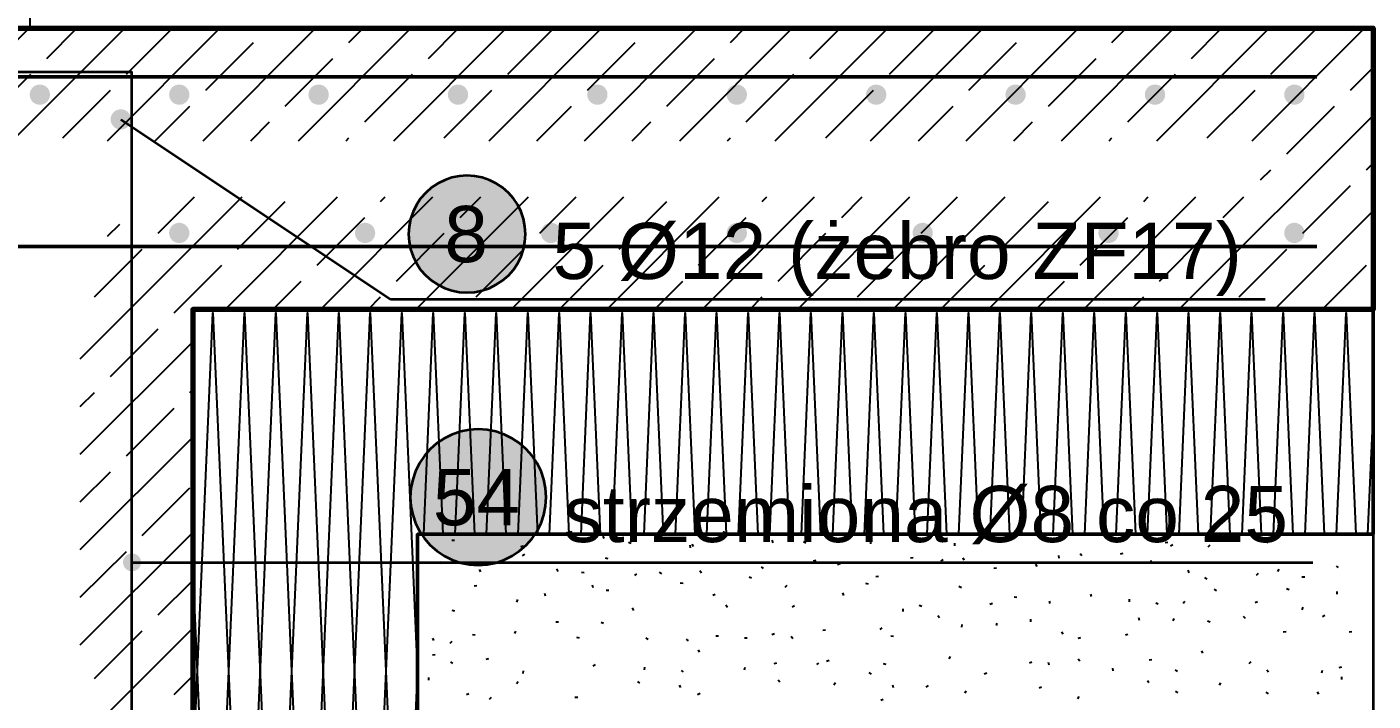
# Model space of a CAD drawing. Header units: metres. Extents: x -2.2 to 48.7, y -1.5 to 0.6.
# Drawn here: x 24.223 to 25.42, y -0.748 to -0.149 of the extents above; entities that cross this region are included whole.
import ezdxf

# ---------------------------------------------------------------- set-up
doc = ezdxf.new("R2010")
doc.units = ezdxf.units.M
for name, color, linetype, lineweight in [('A-FUNDAMENTY', 7, 'Continuous', 50), ('A-KRESKOWANIE', 8, 'Continuous', 18), ('A-SCIANY-IZOL', 4, 'Continuous', 35), ('A-SCIANY-WYK', 8, 'Continuous', 18), ('A-WARSTWY', 8, 'Continuous', 25), ('K-ZBROJENIE', 1, 'Continuous', 100), ('K-ZBROJENIE-OPIS', 2, 'Continuous', 25)]:
    doc.layers.add(name, color=color, linetype=linetype, lineweight=lineweight)
doc.styles.add('PL_ARIAL', font='arial.ttf')

msp = doc.modelspace()

# ---------------------------------------------------------------- hatches: boundary and pattern name
at = {"layer": 'K-ZBROJENIE', "true_color": 0x000000}
for points in [[(24.2433, -0.209), (24.2433, -0.2099), (24.2432, -0.2108), (24.243, -0.2116), (24.2427, -0.2124), (24.2423, -0.2132), (24.2418, -0.214), (24.2413, -0.2147), (24.2407, -0.2154), (24.2401, -0.216), (24.2393, -0.2165), (24.2386, -0.2169), (24.2378, -0.2173), (24.237, -0.2176), (24.2361, -0.2178), (24.2352, -0.218), (24.2343, -0.218), (24.2335, -0.218), (24.2326, -0.2178), (24.2317, -0.2176), (24.2309, -0.2173), (24.2301, -0.2169), (24.2293, -0.2165), (24.2286, -0.216), (24.228, -0.2154), (24.2274, -0.2147), (24.2269, -0.214), (24.2264, -0.2132), (24.226, -0.2124), (24.2257, -0.2116), (24.2255, -0.2108), (24.2254, -0.2099), (24.2253, -0.209), (24.2254, -0.2081), (24.2255, -0.2072), (24.2257, -0.2064), (24.226, -0.2056), (24.2264, -0.2048), (24.2269, -0.204), (24.2274, -0.2033), (24.228, -0.2026), (24.2286, -0.202), (24.2293, -0.2015), (24.2301, -0.2011), (24.2309, -0.2007), (24.2317, -0.2004), (24.2326, -0.2002), (24.2335, -0.2), (24.2343, -0.2), (24.2352, -0.2), (24.2361, -0.2002), (24.237, -0.2004), (24.2378, -0.2007), (24.2386, -0.2011), (24.2393, -0.2015), (24.2401, -0.202), (24.2407, -0.2026), (24.2413, -0.2033), (24.2418, -0.204), (24.2423, -0.2048), (24.2427, -0.2056), (24.243, -0.2064), (24.2432, -0.2072), (24.2433, -0.2081)], [(24.3673, -0.209), (24.3673, -0.2099), (24.3672, -0.2108), (24.367, -0.2116), (24.3667, -0.2124), (24.3663, -0.2132), (24.3658, -0.214), (24.3653, -0.2147), (24.3647, -0.2154), (24.3641, -0.216), (24.3633, -0.2165), (24.3626, -0.2169), (24.3618, -0.2173), (24.361, -0.2176), (24.3601, -0.2178), (24.3592, -0.218), (24.3583, -0.218), (24.3575, -0.218), (24.3566, -0.2178), (24.3557, -0.2176), (24.3549, -0.2173), (24.3541, -0.2169), (24.3533, -0.2165), (24.3526, -0.216), (24.352, -0.2154), (24.3514, -0.2147), (24.3509, -0.214), (24.3504, -0.2132), (24.35, -0.2124), (24.3497, -0.2116), (24.3495, -0.2108), (24.3494, -0.2099), (24.3493, -0.209), (24.3494, -0.2081), (24.3495, -0.2072), (24.3497, -0.2064), (24.35, -0.2056), (24.3504, -0.2048), (24.3509, -0.204), (24.3514, -0.2033), (24.352, -0.2026), (24.3526, -0.202), (24.3533, -0.2015), (24.3541, -0.2011), (24.3549, -0.2007), (24.3557, -0.2004), (24.3566, -0.2002), (24.3575, -0.2), (24.3583, -0.2), (24.3592, -0.2), (24.3601, -0.2002), (24.361, -0.2004), (24.3618, -0.2007), (24.3626, -0.2011), (24.3633, -0.2015), (24.3641, -0.202), (24.3647, -0.2026), (24.3653, -0.2033), (24.3658, -0.204), (24.3663, -0.2048), (24.3667, -0.2056), (24.367, -0.2064), (24.3672, -0.2072), (24.3673, -0.2081)], [(24.4913, -0.209), (24.4913, -0.2099), (24.4912, -0.2108), (24.491, -0.2116), (24.4907, -0.2124), (24.4903, -0.2132), (24.4898, -0.214), (24.4893, -0.2147), (24.4887, -0.2154), (24.4881, -0.216), (24.4873, -0.2165), (24.4866, -0.2169), (24.4858, -0.2173), (24.485, -0.2176), (24.4841, -0.2178), (24.4832, -0.218), (24.4823, -0.218), (24.4815, -0.218), (24.4806, -0.2178), (24.4797, -0.2176), (24.4789, -0.2173), (24.4781, -0.2169), (24.4773, -0.2165), (24.4766, -0.216), (24.476, -0.2154), (24.4754, -0.2147), (24.4749, -0.214), (24.4744, -0.2132), (24.474, -0.2124), (24.4737, -0.2116), (24.4735, -0.2108), (24.4734, -0.2099), (24.4733, -0.209), (24.4734, -0.2081), (24.4735, -0.2072), (24.4737, -0.2064), (24.474, -0.2056), (24.4744, -0.2048), (24.4749, -0.204), (24.4754, -0.2033), (24.476, -0.2026), (24.4766, -0.202), (24.4773, -0.2015), (24.4781, -0.2011), (24.4789, -0.2007), (24.4797, -0.2004), (24.4806, -0.2002), (24.4815, -0.2), (24.4823, -0.2), (24.4832, -0.2), (24.4841, -0.2002), (24.485, -0.2004), (24.4858, -0.2007), (24.4866, -0.2011), (24.4873, -0.2015), (24.4881, -0.202), (24.4887, -0.2026), (24.4893, -0.2033), (24.4898, -0.204), (24.4903, -0.2048), (24.4907, -0.2056), (24.491, -0.2064), (24.4912, -0.2072), (24.4913, -0.2081)], [(24.6153, -0.209), (24.6153, -0.2099), (24.6152, -0.2108), (24.615, -0.2116), (24.6147, -0.2124), (24.6143, -0.2132), (24.6138, -0.214), (24.6133, -0.2147), (24.6127, -0.2154), (24.6121, -0.216), (24.6113, -0.2165), (24.6106, -0.2169), (24.6098, -0.2173), (24.609, -0.2176), (24.6081, -0.2178), (24.6072, -0.218), (24.6063, -0.218), (24.6055, -0.218), (24.6046, -0.2178), (24.6037, -0.2176), (24.6029, -0.2173), (24.6021, -0.2169), (24.6013, -0.2165), (24.6006, -0.216), (24.6, -0.2154), (24.5994, -0.2147), (24.5989, -0.214), (24.5984, -0.2132), (24.598, -0.2124), (24.5977, -0.2116), (24.5975, -0.2108), (24.5974, -0.2099), (24.5973, -0.209), (24.5974, -0.2081), (24.5975, -0.2072), (24.5977, -0.2064), (24.598, -0.2056), (24.5984, -0.2048), (24.5989, -0.204), (24.5994, -0.2033), (24.6, -0.2026), (24.6006, -0.202), (24.6013, -0.2015), (24.6021, -0.2011), (24.6029, -0.2007), (24.6037, -0.2004), (24.6046, -0.2002), (24.6055, -0.2), (24.6063, -0.2), (24.6072, -0.2), (24.6081, -0.2002), (24.609, -0.2004), (24.6098, -0.2007), (24.6106, -0.2011), (24.6113, -0.2015), (24.6121, -0.202), (24.6127, -0.2026), (24.6133, -0.2033), (24.6138, -0.204), (24.6143, -0.2048), (24.6147, -0.2056), (24.615, -0.2064), (24.6152, -0.2072), (24.6153, -0.2081)], [(24.7393, -0.209), (24.7393, -0.2099), (24.7392, -0.2108), (24.739, -0.2116), (24.7387, -0.2124), (24.7383, -0.2132), (24.7378, -0.214), (24.7373, -0.2147), (24.7367, -0.2154), (24.7361, -0.216), (24.7353, -0.2165), (24.7346, -0.2169), (24.7338, -0.2173), (24.733, -0.2176), (24.7321, -0.2178), (24.7312, -0.218), (24.7303, -0.218), (24.7295, -0.218), (24.7286, -0.2178), (24.7277, -0.2176), (24.7269, -0.2173), (24.7261, -0.2169), (24.7253, -0.2165), (24.7246, -0.216), (24.724, -0.2154), (24.7234, -0.2147), (24.7229, -0.214), (24.7224, -0.2132), (24.722, -0.2124), (24.7217, -0.2116), (24.7215, -0.2108), (24.7214, -0.2099), (24.7213, -0.209), (24.7214, -0.2081), (24.7215, -0.2072), (24.7217, -0.2064), (24.722, -0.2056), (24.7224, -0.2048), (24.7229, -0.204), (24.7234, -0.2033), (24.724, -0.2026), (24.7246, -0.202), (24.7253, -0.2015), (24.7261, -0.2011), (24.7269, -0.2007), (24.7277, -0.2004), (24.7286, -0.2002), (24.7295, -0.2), (24.7303, -0.2), (24.7312, -0.2), (24.7321, -0.2002), (24.733, -0.2004), (24.7338, -0.2007), (24.7346, -0.2011), (24.7353, -0.2015), (24.7361, -0.202), (24.7367, -0.2026), (24.7373, -0.2033), (24.7378, -0.204), (24.7383, -0.2048), (24.7387, -0.2056), (24.739, -0.2064), (24.7392, -0.2072), (24.7393, -0.2081)], [(24.8633, -0.209), (24.8633, -0.2099), (24.8632, -0.2108), (24.863, -0.2116), (24.8627, -0.2124), (24.8623, -0.2132), (24.8618, -0.214), (24.8613, -0.2147), (24.8607, -0.2154), (24.8601, -0.216), (24.8593, -0.2165), (24.8586, -0.2169), (24.8578, -0.2173), (24.857, -0.2176), (24.8561, -0.2178), (24.8552, -0.218), (24.8543, -0.218), (24.8535, -0.218), (24.8526, -0.2178), (24.8517, -0.2176), (24.8509, -0.2173), (24.8501, -0.2169), (24.8493, -0.2165), (24.8486, -0.216), (24.848, -0.2154), (24.8474, -0.2147), (24.8469, -0.214), (24.8464, -0.2132), (24.846, -0.2124), (24.8457, -0.2116), (24.8455, -0.2108), (24.8454, -0.2099), (24.8453, -0.209), (24.8454, -0.2081), (24.8455, -0.2072), (24.8457, -0.2064), (24.846, -0.2056), (24.8464, -0.2048), (24.8469, -0.204), (24.8474, -0.2033), (24.848, -0.2026), (24.8486, -0.202), (24.8493, -0.2015), (24.8501, -0.2011), (24.8509, -0.2007), (24.8517, -0.2004), (24.8526, -0.2002), (24.8535, -0.2), (24.8543, -0.2), (24.8552, -0.2), (24.8561, -0.2002), (24.857, -0.2004), (24.8578, -0.2007), (24.8586, -0.2011), (24.8593, -0.2015), (24.8601, -0.202), (24.8607, -0.2026), (24.8613, -0.2033), (24.8618, -0.204), (24.8623, -0.2048), (24.8627, -0.2056), (24.863, -0.2064), (24.8632, -0.2072), (24.8633, -0.2081)], [(24.9873, -0.209), (24.9873, -0.2099), (24.9872, -0.2108), (24.987, -0.2116), (24.9867, -0.2124), (24.9863, -0.2132), (24.9858, -0.214), (24.9853, -0.2147), (24.9847, -0.2154), (24.9841, -0.216), (24.9833, -0.2165), (24.9826, -0.2169), (24.9818, -0.2173), (24.981, -0.2176), (24.9801, -0.2178), (24.9792, -0.218), (24.9783, -0.218), (24.9775, -0.218), (24.9766, -0.2178), (24.9757, -0.2176), (24.9749, -0.2173), (24.9741, -0.2169), (24.9733, -0.2165), (24.9726, -0.216), (24.972, -0.2154), (24.9714, -0.2147), (24.9709, -0.214), (24.9704, -0.2132), (24.97, -0.2124), (24.9697, -0.2116), (24.9695, -0.2108), (24.9694, -0.2099), (24.9693, -0.209), (24.9694, -0.2081), (24.9695, -0.2072), (24.9697, -0.2064), (24.97, -0.2056), (24.9704, -0.2048), (24.9709, -0.204), (24.9714, -0.2033), (24.972, -0.2026), (24.9726, -0.202), (24.9733, -0.2015), (24.9741, -0.2011), (24.9749, -0.2007), (24.9757, -0.2004), (24.9766, -0.2002), (24.9775, -0.2), (24.9783, -0.2), (24.9792, -0.2), (24.9801, -0.2002), (24.981, -0.2004), (24.9818, -0.2007), (24.9826, -0.2011), (24.9833, -0.2015), (24.9841, -0.202), (24.9847, -0.2026), (24.9853, -0.2033), (24.9858, -0.204), (24.9863, -0.2048), (24.9867, -0.2056), (24.987, -0.2064), (24.9872, -0.2072), (24.9873, -0.2081)], [(25.1113, -0.209), (25.1113, -0.2099), (25.1112, -0.2108), (25.111, -0.2116), (25.1107, -0.2124), (25.1103, -0.2132), (25.1098, -0.214), (25.1093, -0.2147), (25.1087, -0.2154), (25.1081, -0.216), (25.1073, -0.2165), (25.1066, -0.2169), (25.1058, -0.2173), (25.105, -0.2176), (25.1041, -0.2178), (25.1032, -0.218), (25.1023, -0.218), (25.1015, -0.218), (25.1006, -0.2178), (25.0997, -0.2176), (25.0989, -0.2173), (25.0981, -0.2169), (25.0973, -0.2165), (25.0966, -0.216), (25.096, -0.2154), (25.0954, -0.2147), (25.0949, -0.214), (25.0944, -0.2132), (25.094, -0.2124), (25.0937, -0.2116), (25.0935, -0.2108), (25.0934, -0.2099), (25.0933, -0.209), (25.0934, -0.2081), (25.0935, -0.2072), (25.0937, -0.2064), (25.094, -0.2056), (25.0944, -0.2048), (25.0949, -0.204), (25.0954, -0.2033), (25.096, -0.2026), (25.0966, -0.202), (25.0973, -0.2015), (25.0981, -0.2011), (25.0989, -0.2007), (25.0997, -0.2004), (25.1006, -0.2002), (25.1015, -0.2), (25.1023, -0.2), (25.1032, -0.2), (25.1041, -0.2002), (25.105, -0.2004), (25.1058, -0.2007), (25.1066, -0.2011), (25.1073, -0.2015), (25.1081, -0.202), (25.1087, -0.2026), (25.1093, -0.2033), (25.1098, -0.204), (25.1103, -0.2048), (25.1107, -0.2056), (25.111, -0.2064), (25.1112, -0.2072), (25.1113, -0.2081)], [(25.2353, -0.209), (25.2353, -0.2099), (25.2352, -0.2108), (25.235, -0.2116), (25.2347, -0.2124), (25.2343, -0.2132), (25.2338, -0.214), (25.2333, -0.2147), (25.2327, -0.2154), (25.2321, -0.216), (25.2313, -0.2165), (25.2306, -0.2169), (25.2298, -0.2173), (25.229, -0.2176), (25.2281, -0.2178), (25.2272, -0.218), (25.2263, -0.218), (25.2255, -0.218), (25.2246, -0.2178), (25.2237, -0.2176), (25.2229, -0.2173), (25.2221, -0.2169), (25.2213, -0.2165), (25.2206, -0.216), (25.22, -0.2154), (25.2194, -0.2147), (25.2189, -0.214), (25.2184, -0.2132), (25.218, -0.2124), (25.2177, -0.2116), (25.2175, -0.2108), (25.2174, -0.2099), (25.2173, -0.209), (25.2174, -0.2081), (25.2175, -0.2072), (25.2177, -0.2064), (25.218, -0.2056), (25.2184, -0.2048), (25.2189, -0.204), (25.2194, -0.2033), (25.22, -0.2026), (25.2206, -0.202), (25.2213, -0.2015), (25.2221, -0.2011), (25.2229, -0.2007), (25.2237, -0.2004), (25.2246, -0.2002), (25.2255, -0.2), (25.2263, -0.2), (25.2272, -0.2), (25.2281, -0.2002), (25.229, -0.2004), (25.2298, -0.2007), (25.2306, -0.2011), (25.2313, -0.2015), (25.2321, -0.202), (25.2327, -0.2026), (25.2333, -0.2033), (25.2338, -0.204), (25.2343, -0.2048), (25.2347, -0.2056), (25.235, -0.2064), (25.2352, -0.2072), (25.2353, -0.2081)], [(25.3593, -0.209), (25.3593, -0.2099), (25.3592, -0.2108), (25.359, -0.2116), (25.3587, -0.2124), (25.3583, -0.2132), (25.3578, -0.214), (25.3573, -0.2147), (25.3567, -0.2154), (25.3561, -0.216), (25.3553, -0.2165), (25.3546, -0.2169), (25.3538, -0.2173), (25.353, -0.2176), (25.3521, -0.2178), (25.3512, -0.218), (25.3503, -0.218), (25.3495, -0.218), (25.3486, -0.2178), (25.3477, -0.2176), (25.3469, -0.2173), (25.3461, -0.2169), (25.3453, -0.2165), (25.3446, -0.216), (25.344, -0.2154), (25.3434, -0.2147), (25.3429, -0.214), (25.3424, -0.2132), (25.342, -0.2124), (25.3417, -0.2116), (25.3415, -0.2108), (25.3414, -0.2099), (25.3413, -0.209), (25.3414, -0.2081), (25.3415, -0.2072), (25.3417, -0.2064), (25.342, -0.2056), (25.3424, -0.2048), (25.3429, -0.204), (25.3434, -0.2033), (25.344, -0.2026), (25.3446, -0.202), (25.3453, -0.2015), (25.3461, -0.2011), (25.3469, -0.2007), (25.3477, -0.2004), (25.3486, -0.2002), (25.3495, -0.2), (25.3503, -0.2), (25.3512, -0.2), (25.3521, -0.2002), (25.353, -0.2004), (25.3538, -0.2007), (25.3546, -0.2011), (25.3553, -0.2015), (25.3561, -0.202), (25.3567, -0.2026), (25.3573, -0.2033), (25.3578, -0.204), (25.3583, -0.2048), (25.3587, -0.2056), (25.359, -0.2064), (25.3592, -0.2072), (25.3593, -0.2081)], [(24.3153, -0.231), (24.3153, -0.2319), (24.3152, -0.2328), (24.315, -0.2336), (24.3147, -0.2344), (24.3143, -0.2352), (24.3138, -0.236), (24.3133, -0.2367), (24.3127, -0.2374), (24.3121, -0.238), (24.3113, -0.2385), (24.3106, -0.2389), (24.3098, -0.2393), (24.309, -0.2396), (24.3081, -0.2398), (24.3072, -0.24), (24.3063, -0.24), (24.3055, -0.24), (24.3046, -0.2398), (24.3037, -0.2396), (24.3029, -0.2393), (24.3021, -0.2389), (24.3013, -0.2385), (24.3006, -0.238), (24.3, -0.2374), (24.2994, -0.2367), (24.2989, -0.236), (24.2984, -0.2352), (24.298, -0.2344), (24.2977, -0.2336), (24.2975, -0.2328), (24.2974, -0.2319), (24.2973, -0.231), (24.2974, -0.2301), (24.2975, -0.2292), (24.2977, -0.2284), (24.298, -0.2276), (24.2984, -0.2268), (24.2989, -0.226), (24.2994, -0.2253), (24.3, -0.2246), (24.3006, -0.224), (24.3013, -0.2235), (24.3021, -0.2231), (24.3029, -0.2227), (24.3037, -0.2224), (24.3046, -0.2222), (24.3055, -0.222), (24.3063, -0.222), (24.3072, -0.222), (24.3081, -0.2222), (24.309, -0.2224), (24.3098, -0.2227), (24.3106, -0.2231), (24.3113, -0.2235), (24.3121, -0.224), (24.3127, -0.2246), (24.3133, -0.2253), (24.3138, -0.226), (24.3143, -0.2268), (24.3147, -0.2276), (24.315, -0.2284), (24.3152, -0.2292), (24.3153, -0.2301)], [(24.3673, -0.332), (24.3673, -0.3329), (24.3672, -0.3338), (24.367, -0.3346), (24.3667, -0.3354), (24.3663, -0.3362), (24.3658, -0.337), (24.3653, -0.3377), (24.3647, -0.3384), (24.3641, -0.339), (24.3633, -0.3395), (24.3626, -0.3399), (24.3618, -0.3403), (24.361, -0.3406), (24.3601, -0.3408), (24.3592, -0.341), (24.3583, -0.341), (24.3575, -0.341), (24.3566, -0.3408), (24.3557, -0.3406), (24.3549, -0.3403), (24.3541, -0.3399), (24.3533, -0.3395), (24.3526, -0.339), (24.352, -0.3384), (24.3514, -0.3377), (24.3509, -0.337), (24.3504, -0.3362), (24.35, -0.3354), (24.3497, -0.3346), (24.3495, -0.3338), (24.3494, -0.3329), (24.3493, -0.332), (24.3494, -0.3311), (24.3495, -0.3302), (24.3497, -0.3294), (24.35, -0.3286), (24.3504, -0.3278), (24.3509, -0.327), (24.3514, -0.3263), (24.352, -0.3256), (24.3526, -0.325), (24.3533, -0.3245), (24.3541, -0.3241), (24.3549, -0.3237), (24.3557, -0.3234), (24.3566, -0.3232), (24.3575, -0.323), (24.3583, -0.323), (24.3592, -0.323), (24.3601, -0.3232), (24.361, -0.3234), (24.3618, -0.3237), (24.3626, -0.3241), (24.3633, -0.3245), (24.3641, -0.325), (24.3647, -0.3256), (24.3653, -0.3263), (24.3658, -0.327), (24.3663, -0.3278), (24.3667, -0.3286), (24.367, -0.3294), (24.3672, -0.3302), (24.3673, -0.3311)], [(24.5327, -0.332), (24.5326, -0.3329), (24.5325, -0.3338), (24.5323, -0.3346), (24.532, -0.3354), (24.5316, -0.3362), (24.5312, -0.337), (24.5306, -0.3377), (24.53, -0.3384), (24.5294, -0.339), (24.5287, -0.3395), (24.5279, -0.3399), (24.5271, -0.3403), (24.5263, -0.3406), (24.5254, -0.3408), (24.5246, -0.341), (24.5237, -0.341), (24.5228, -0.341), (24.5219, -0.3408), (24.5211, -0.3406), (24.5202, -0.3403), (24.5194, -0.3399), (24.5187, -0.3395), (24.518, -0.339), (24.5173, -0.3384), (24.5167, -0.3377), (24.5162, -0.337), (24.5157, -0.3362), (24.5154, -0.3354), (24.5151, -0.3346), (24.5149, -0.3338), (24.5147, -0.3329), (24.5147, -0.332), (24.5147, -0.3311), (24.5149, -0.3302), (24.5151, -0.3294), (24.5154, -0.3286), (24.5157, -0.3278), (24.5162, -0.327), (24.5167, -0.3263), (24.5173, -0.3256), (24.518, -0.325), (24.5187, -0.3245), (24.5194, -0.3241), (24.5202, -0.3237), (24.5211, -0.3234), (24.5219, -0.3232), (24.5228, -0.323), (24.5237, -0.323), (24.5246, -0.323), (24.5254, -0.3232), (24.5263, -0.3234), (24.5271, -0.3237), (24.5279, -0.3241), (24.5287, -0.3245), (24.5294, -0.325), (24.53, -0.3256), (24.5306, -0.3263), (24.5312, -0.327), (24.5316, -0.3278), (24.532, -0.3286), (24.5323, -0.3294), (24.5325, -0.3302), (24.5326, -0.3311)], [(24.698, -0.332), (24.698, -0.3329), (24.6978, -0.3338), (24.6976, -0.3346), (24.6973, -0.3354), (24.697, -0.3362), (24.6965, -0.337), (24.696, -0.3377), (24.6954, -0.3384), (24.6947, -0.339), (24.694, -0.3395), (24.6933, -0.3399), (24.6925, -0.3403), (24.6916, -0.3406), (24.6908, -0.3408), (24.6899, -0.341), (24.689, -0.341), (24.6881, -0.341), (24.6873, -0.3408), (24.6864, -0.3406), (24.6856, -0.3403), (24.6848, -0.3399), (24.684, -0.3395), (24.6833, -0.339), (24.6827, -0.3384), (24.6821, -0.3377), (24.6815, -0.337), (24.6811, -0.3362), (24.6807, -0.3354), (24.6804, -0.3346), (24.6802, -0.3338), (24.6801, -0.3329), (24.68, -0.332), (24.6801, -0.3311), (24.6802, -0.3302), (24.6804, -0.3294), (24.6807, -0.3286), (24.6811, -0.3278), (24.6815, -0.327), (24.6821, -0.3263), (24.6827, -0.3256), (24.6833, -0.325), (24.684, -0.3245), (24.6848, -0.3241), (24.6856, -0.3237), (24.6864, -0.3234), (24.6873, -0.3232), (24.6881, -0.323), (24.689, -0.323), (24.6899, -0.323), (24.6908, -0.3232), (24.6916, -0.3234), (24.6925, -0.3237), (24.6933, -0.3241), (24.694, -0.3245), (24.6947, -0.325), (24.6954, -0.3256), (24.696, -0.3263), (24.6965, -0.327), (24.697, -0.3278), (24.6973, -0.3286), (24.6976, -0.3294), (24.6978, -0.3302), (24.698, -0.3311)], [(24.8633, -0.332), (24.8633, -0.3329), (24.8632, -0.3338), (24.863, -0.3346), (24.8627, -0.3354), (24.8623, -0.3362), (24.8618, -0.337), (24.8613, -0.3377), (24.8607, -0.3384), (24.8601, -0.339), (24.8593, -0.3395), (24.8586, -0.3399), (24.8578, -0.3403), (24.857, -0.3406), (24.8561, -0.3408), (24.8552, -0.341), (24.8543, -0.341), (24.8535, -0.341), (24.8526, -0.3408), (24.8517, -0.3406), (24.8509, -0.3403), (24.8501, -0.3399), (24.8493, -0.3395), (24.8486, -0.339), (24.848, -0.3384), (24.8474, -0.3377), (24.8469, -0.337), (24.8464, -0.3362), (24.846, -0.3354), (24.8457, -0.3346), (24.8455, -0.3338), (24.8454, -0.3329), (24.8453, -0.332), (24.8454, -0.3311), (24.8455, -0.3302), (24.8457, -0.3294), (24.846, -0.3286), (24.8464, -0.3278), (24.8469, -0.327), (24.8474, -0.3263), (24.848, -0.3256), (24.8486, -0.325), (24.8493, -0.3245), (24.8501, -0.3241), (24.8509, -0.3237), (24.8517, -0.3234), (24.8526, -0.3232), (24.8535, -0.323), (24.8543, -0.323), (24.8552, -0.323), (24.8561, -0.3232), (24.857, -0.3234), (24.8578, -0.3237), (24.8586, -0.3241), (24.8593, -0.3245), (24.8601, -0.325), (24.8607, -0.3256), (24.8613, -0.3263), (24.8618, -0.327), (24.8623, -0.3278), (24.8627, -0.3286), (24.863, -0.3294), (24.8632, -0.3302), (24.8633, -0.3311)], [(25.0287, -0.332), (25.0286, -0.3329), (25.0285, -0.3338), (25.0283, -0.3346), (25.028, -0.3354), (25.0276, -0.3362), (25.0272, -0.337), (25.0266, -0.3377), (25.026, -0.3384), (25.0254, -0.339), (25.0247, -0.3395), (25.0239, -0.3399), (25.0231, -0.3403), (25.0223, -0.3406), (25.0214, -0.3408), (25.0206, -0.341), (25.0197, -0.341), (25.0188, -0.341), (25.0179, -0.3408), (25.0171, -0.3406), (25.0162, -0.3403), (25.0154, -0.3399), (25.0147, -0.3395), (25.014, -0.339), (25.0133, -0.3384), (25.0127, -0.3377), (25.0122, -0.337), (25.0117, -0.3362), (25.0114, -0.3354), (25.0111, -0.3346), (25.0109, -0.3338), (25.0107, -0.3329), (25.0107, -0.332), (25.0107, -0.3311), (25.0109, -0.3302), (25.0111, -0.3294), (25.0114, -0.3286), (25.0117, -0.3278), (25.0122, -0.327), (25.0127, -0.3263), (25.0133, -0.3256), (25.014, -0.325), (25.0147, -0.3245), (25.0154, -0.3241), (25.0162, -0.3237), (25.0171, -0.3234), (25.0179, -0.3232), (25.0188, -0.323), (25.0197, -0.323), (25.0206, -0.323), (25.0214, -0.3232), (25.0223, -0.3234), (25.0231, -0.3237), (25.0239, -0.3241), (25.0247, -0.3245), (25.0254, -0.325), (25.026, -0.3256), (25.0266, -0.3263), (25.0272, -0.327), (25.0276, -0.3278), (25.028, -0.3286), (25.0283, -0.3294), (25.0285, -0.3302), (25.0286, -0.3311)], [(25.194, -0.332), (25.194, -0.3329), (25.1938, -0.3338), (25.1936, -0.3346), (25.1933, -0.3354), (25.193, -0.3362), (25.1925, -0.337), (25.192, -0.3377), (25.1914, -0.3384), (25.1907, -0.339), (25.19, -0.3395), (25.1893, -0.3399), (25.1885, -0.3403), (25.1876, -0.3406), (25.1868, -0.3408), (25.1859, -0.341), (25.185, -0.341), (25.1841, -0.341), (25.1833, -0.3408), (25.1824, -0.3406), (25.1816, -0.3403), (25.1808, -0.3399), (25.18, -0.3395), (25.1793, -0.339), (25.1787, -0.3384), (25.1781, -0.3377), (25.1775, -0.337), (25.1771, -0.3362), (25.1767, -0.3354), (25.1764, -0.3346), (25.1762, -0.3338), (25.1761, -0.3329), (25.176, -0.332), (25.1761, -0.3311), (25.1762, -0.3302), (25.1764, -0.3294), (25.1767, -0.3286), (25.1771, -0.3278), (25.1775, -0.327), (25.1781, -0.3263), (25.1787, -0.3256), (25.1793, -0.325), (25.18, -0.3245), (25.1808, -0.3241), (25.1816, -0.3237), (25.1824, -0.3234), (25.1833, -0.3232), (25.1841, -0.323), (25.185, -0.323), (25.1859, -0.323), (25.1868, -0.3232), (25.1876, -0.3234), (25.1885, -0.3237), (25.1893, -0.3241), (25.19, -0.3245), (25.1907, -0.325), (25.1914, -0.3256), (25.192, -0.3263), (25.1925, -0.327), (25.193, -0.3278), (25.1933, -0.3286), (25.1936, -0.3294), (25.1938, -0.3302), (25.194, -0.3311)], [(25.3593, -0.332), (25.3593, -0.3329), (25.3592, -0.3338), (25.359, -0.3346), (25.3587, -0.3354), (25.3583, -0.3362), (25.3578, -0.337), (25.3573, -0.3377), (25.3567, -0.3384), (25.3561, -0.339), (25.3553, -0.3395), (25.3546, -0.3399), (25.3538, -0.3403), (25.353, -0.3406), (25.3521, -0.3408), (25.3512, -0.341), (25.3503, -0.341), (25.3495, -0.341), (25.3486, -0.3408), (25.3477, -0.3406), (25.3469, -0.3403), (25.3461, -0.3399), (25.3453, -0.3395), (25.3446, -0.339), (25.344, -0.3384), (25.3434, -0.3377), (25.3429, -0.337), (25.3424, -0.3362), (25.342, -0.3354), (25.3417, -0.3346), (25.3415, -0.3338), (25.3414, -0.3329), (25.3413, -0.332), (25.3414, -0.3311), (25.3415, -0.3302), (25.3417, -0.3294), (25.342, -0.3286), (25.3424, -0.3278), (25.3429, -0.327), (25.3434, -0.3263), (25.344, -0.3256), (25.3446, -0.325), (25.3453, -0.3245), (25.3461, -0.3241), (25.3469, -0.3237), (25.3477, -0.3234), (25.3486, -0.3232), (25.3495, -0.323), (25.3503, -0.323), (25.3512, -0.323), (25.3521, -0.3232), (25.353, -0.3234), (25.3538, -0.3237), (25.3546, -0.3241), (25.3553, -0.3245), (25.3561, -0.325), (25.3567, -0.3256), (25.3573, -0.3263), (25.3578, -0.327), (25.3583, -0.3278), (25.3587, -0.3286), (25.359, -0.3294), (25.3592, -0.3302), (25.3593, -0.3311)]]:
    msp.add_hatch(color=7, dxfattribs=at).paths.add_polyline_path(points)
at = {"layer": 'K-ZBROJENIE-OPIS', "true_color": 0x000000}
for points in [[(24.3143, -0.231), (24.3141, -0.2289), (24.3133, -0.227), (24.312, -0.2253), (24.3103, -0.2241), (24.3084, -0.2233), (24.3063, -0.223), (24.3043, -0.2233), (24.3023, -0.2241), (24.3007, -0.2253), (24.2994, -0.227), (24.2986, -0.2289), (24.2983, -0.231), (24.2986, -0.2331), (24.2994, -0.235), (24.3007, -0.2367), (24.3023, -0.2379), (24.3043, -0.2387), (24.3063, -0.239), (24.3084, -0.2387), (24.3103, -0.2379), (24.312, -0.2367), (24.3133, -0.235), (24.3141, -0.2331)], [(24.3243, -0.625), (24.3241, -0.6229), (24.3233, -0.621), (24.322, -0.6193), (24.3203, -0.6181), (24.3184, -0.6173), (24.3163, -0.617), (24.3143, -0.6173), (24.3123, -0.6181), (24.3107, -0.6193), (24.3094, -0.621), (24.3086, -0.6229), (24.3083, -0.625), (24.3086, -0.6271), (24.3094, -0.629), (24.3107, -0.6307), (24.3123, -0.6319), (24.3143, -0.6327), (24.3163, -0.633), (24.3184, -0.6327), (24.3203, -0.6319), (24.322, -0.6307), (24.3233, -0.629), (24.3241, -0.6271)]]:
    msp.add_hatch(color=7, dxfattribs=at).paths.add_polyline_path(points)
at = {"layer": 'K-ZBROJENIE-OPIS', "true_color": 0xffffff}
for points in [[(24.6663, -0.333), (24.6659, -0.3262), (24.6646, -0.3195), (24.6624, -0.3131), (24.6594, -0.307), (24.6556, -0.3013), (24.6511, -0.2962), (24.646, -0.2917), (24.6403, -0.288), (24.6342, -0.285), (24.6278, -0.2828), (24.6211, -0.2814), (24.6143, -0.281), (24.6076, -0.2814), (24.6009, -0.2828), (24.5945, -0.285), (24.5883, -0.288), (24.5827, -0.2917), (24.5776, -0.2962), (24.5731, -0.3013), (24.5693, -0.307), (24.5663, -0.3131), (24.5641, -0.3195), (24.5628, -0.3262), (24.5623, -0.333), (24.5628, -0.3398), (24.5641, -0.3465), (24.5663, -0.3529), (24.5693, -0.359), (24.5731, -0.3647), (24.5776, -0.3698), (24.5827, -0.3743), (24.5883, -0.378), (24.5945, -0.381), (24.6009, -0.3832), (24.6076, -0.3846), (24.6143, -0.385), (24.6211, -0.3846), (24.6278, -0.3832), (24.6342, -0.381), (24.6403, -0.378), (24.646, -0.3743), (24.6511, -0.3698), (24.6556, -0.3647), (24.6594, -0.359), (24.6624, -0.3529), (24.6646, -0.3465), (24.6659, -0.3398)], [(24.6848, -0.567), (24.6842, -0.5591), (24.6827, -0.5514), (24.6802, -0.5439), (24.6767, -0.5368), (24.6723, -0.5302), (24.6671, -0.5243), (24.6611, -0.5191), (24.6546, -0.5147), (24.6475, -0.5112), (24.64, -0.5086), (24.6322, -0.5071), (24.6243, -0.5066), (24.6165, -0.5071), (24.6087, -0.5086), (24.6012, -0.5112), (24.5941, -0.5147), (24.5876, -0.5191), (24.5816, -0.5243), (24.5764, -0.5302), (24.572, -0.5368), (24.5685, -0.5439), (24.566, -0.5514), (24.5645, -0.5591), (24.5639, -0.567), (24.5645, -0.5749), (24.566, -0.5826), (24.5685, -0.5901), (24.572, -0.5972), (24.5764, -0.6038), (24.5816, -0.6097), (24.5876, -0.6149), (24.5941, -0.6193), (24.6012, -0.6228), (24.6087, -0.6254), (24.6165, -0.6269), (24.6243, -0.6274), (24.6322, -0.6269), (24.64, -0.6254), (24.6475, -0.6228), (24.6546, -0.6193), (24.6611, -0.6149), (24.6671, -0.6097), (24.6723, -0.6038), (24.6767, -0.5972), (24.6802, -0.5901), (24.6827, -0.5826), (24.6842, -0.5749)]]:
    msp.add_hatch(color=7, dxfattribs=at).paths.add_polyline_path(points)

# ---------------------------------------------------------------- linework, layer by layer
at = {"layer": 'A-FUNDAMENTY', "lineweight": 70, "ltscale": 0.02}
msp.add_lwpolyline([(22.8203, -0.15), (25.4203, -0.15), (25.4203, -0.15), (25.4203, -0.15), (25.4203, -0.4), (25.4203, -0.4), (25.4203, -0.4), (24.3703, -0.4), (24.3703, -0.4), (24.3703, -0.4), (24.3703, -0.4), (24.3703, -0.4), (24.3703, -0.4), (24.3703, -0.4), (24.3703, -0.4), (24.3703, -0.4), (24.3703, -0.4), (24.3703, -0.4), (24.3703, -0.4), (24.3703, -0.4), (24.3703, -0.4), (24.3703, -0.4), (24.3703, -0.4), (24.3703, -0.4), (24.3703, -0.85)], dxfattribs=at)
at = {"layer": 'A-KRESKOWANIE', "lineweight": 25, "ltscale": 0.02}
for points in [[(24.1249, -0.25), (24.2249, -0.15)], [(24.2098, -0.25), (24.3098, -0.15)], [(24.2406, -0.1768), (24.2673, -0.15)], [(24.2946, -0.25), (24.3946, -0.15)], [(24.3113, -0.1909), (24.3522, -0.15)], [(24.3795, -0.25), (24.4795, -0.15)], [(24.4643, -0.25), (24.5643, -0.15)], [(24.5093, -0.1626), (24.5219, -0.15)], [(24.5492, -0.25), (24.6492, -0.15)], [(24.58, -0.1768), (24.6067, -0.15)], [(24.634, -0.25), (24.734, -0.15)], [(24.6507, -0.1909), (24.6916, -0.15)], [(24.7189, -0.25), (24.8189, -0.15)], [(24.8037, -0.25), (24.9037, -0.15)], [(24.8487, -0.1626), (24.8613, -0.15)], [(24.8886, -0.25), (24.9886, -0.15)], [(24.9194, -0.1768), (24.9462, -0.15)], [(24.9734, -0.25), (25.0734, -0.15)], [(24.9901, -0.1909), (25.031, -0.15)], [(25.0583, -0.25), (25.1583, -0.15)], [(25.1431, -0.25), (25.2431, -0.15)], [(25.1881, -0.1626), (25.2007, -0.15)], [(25.228, -0.25), (25.328, -0.15)], [(25.2588, -0.1768), (25.2856, -0.15)], [(25.3128, -0.25), (25.4128, -0.15)], [(25.3295, -0.1909), (25.3704, -0.15)], [(24.382, -0.2051), (24.4244, -0.1626)], [(24.7214, -0.2051), (24.7638, -0.1626)], [(25.0608, -0.2051), (25.1032, -0.1626)], [(24.4527, -0.2192), (24.4951, -0.1768)], [(24.7921, -0.2192), (24.8345, -0.1768)], [(25.1315, -0.2192), (25.1739, -0.1768)], [(24.184, -0.2333), (24.2264, -0.1909)], [(24.5234, -0.2333), (24.5658, -0.1909)], [(24.8628, -0.2333), (24.9052, -0.1909)], [(25.2022, -0.2333), (25.2446, -0.1909)], [(25.4002, -0.2051), (25.4203, -0.1849)], [(24.2547, -0.2475), (24.2971, -0.2051)], [(24.5941, -0.2475), (24.6365, -0.2051)], [(24.9335, -0.2475), (24.9759, -0.2051)], [(25.2729, -0.2475), (25.3154, -0.2051)], [(24.337, -0.25), (24.3678, -0.2192)], [(24.6765, -0.25), (24.7072, -0.2192)], [(25.0159, -0.25), (25.0467, -0.2192)], [(25.2477, -0.4), (25.4203, -0.2274)], [(25.3436, -0.2616), (25.3861, -0.2192)], [(24.4219, -0.25), (24.4385, -0.2333)], [(24.7613, -0.25), (24.778, -0.2333)], [(25.1007, -0.25), (25.1174, -0.2333)], [(24.5067, -0.25), (24.5093, -0.2475)], [(24.8462, -0.25), (24.8487, -0.2475)], [(25.1856, -0.25), (25.1881, -0.2475)], [(25.4144, -0.2758), (25.4203, -0.2698)], [(25.3203, -0.2849), (25.3295, -0.2758)], [(25.3578, -0.3323), (25.4002, -0.2899)], [(24.2703, -0.444), (24.4143, -0.3)], [(24.3396, -0.3323), (24.3719, -0.3)], [(24.3992, -0.4), (24.4992, -0.3)], [(24.4103, -0.3465), (24.4527, -0.3041)], [(24.484, -0.4), (24.584, -0.3)], [(24.5375, -0.3041), (24.5416, -0.3)], [(24.5689, -0.4), (24.6689, -0.3)], [(24.6083, -0.3182), (24.6265, -0.3)], [(24.6537, -0.4), (24.7537, -0.3)], [(24.679, -0.3323), (24.7113, -0.3)], [(24.7386, -0.4), (24.8386, -0.3)], [(24.7497, -0.3465), (24.7921, -0.3041)], [(24.8234, -0.4), (24.9234, -0.3)], [(24.877, -0.3041), (24.881, -0.3)], [(24.9083, -0.4), (25.0083, -0.3)], [(24.9477, -0.3182), (24.9659, -0.3)], [(24.9931, -0.4), (25.0931, -0.3)], [(25.0184, -0.3323), (25.0507, -0.3)], [(25.078, -0.4), (25.178, -0.3)], [(25.0891, -0.3465), (25.1315, -0.3041)], [(25.1628, -0.4), (25.2628, -0.3)], [(25.2164, -0.3041), (25.2204, -0.3)], [(25.2871, -0.3182), (25.3053, -0.3)], [(24.481, -0.3606), (24.5234, -0.3182)], [(24.8204, -0.3606), (24.8628, -0.3182)], [(25.1598, -0.3606), (25.2022, -0.3182)], [(25.3326, -0.4), (25.4203, -0.3122)], [(24.2944, -0.335), (24.3054, -0.3241)], [(24.5517, -0.3748), (24.5941, -0.3323)], [(24.8911, -0.3748), (24.9335, -0.3323)], [(25.2305, -0.3748), (25.2729, -0.3323)], [(24.283, -0.3889), (24.3254, -0.3465)], [(24.6224, -0.3889), (24.6648, -0.3465)], [(24.9618, -0.3889), (25.0042, -0.3465)], [(25.3012, -0.3889), (25.3436, -0.3465)], [(24.3537, -0.4031), (24.3961, -0.3606)], [(24.6962, -0.4), (24.7355, -0.3606)], [(25.0356, -0.4), (25.0749, -0.3606)], [(25.375, -0.4), (25.4144, -0.3606)], [(24.4416, -0.4), (24.4668, -0.3748)], [(24.781, -0.4), (24.8062, -0.3748)], [(25.1204, -0.4), (25.1457, -0.3748)], [(24.5265, -0.4), (24.5375, -0.3889)], [(24.8659, -0.4), (24.877, -0.3889)], [(25.2053, -0.4), (25.2164, -0.3889)], [(24.3703, -0.633), (24.3883, -1.047), (24.4163, -0.403), (24.4443, -1.047), (24.4723, -0.403), (24.5003, -1.047), (24.5283, -0.403), (24.5563, -1.047), (24.5703, -0.725)], [(24.3703, -0.817), (24.3883, -0.403), (24.4163, -1.047), (24.4443, -0.403), (24.4723, -1.047), (24.5003, -0.403), (24.5283, -1.047), (24.5563, -0.403), (24.5703, -0.725)], [(24.5758, -0.6), (24.5843, -0.403), (24.5929, -0.6)], [(24.6038, -0.6), (24.6123, -0.403), (24.6209, -0.6)], [(24.6318, -0.6), (24.6403, -0.403), (24.6489, -0.6)], [(24.6598, -0.6), (24.6683, -0.403), (24.6769, -0.6)], [(24.6878, -0.6), (24.6963, -0.403), (24.7049, -0.6)], [(24.7158, -0.6), (24.7243, -0.403), (24.7329, -0.6)], [(24.7438, -0.6), (24.7523, -0.403), (24.7609, -0.6)], [(24.7718, -0.6), (24.7803, -0.403), (24.7889, -0.6)], [(24.7998, -0.6), (24.8083, -0.403), (24.8169, -0.6)], [(24.8278, -0.6), (24.8363, -0.403), (24.8449, -0.6)], [(24.8558, -0.6), (24.8643, -0.403), (24.8729, -0.6)], [(24.8838, -0.6), (24.8923, -0.403), (24.9009, -0.6)], [(24.9118, -0.6), (24.9203, -0.403), (24.9289, -0.6)], [(24.9398, -0.6), (24.9483, -0.403), (24.9569, -0.6)], [(24.9678, -0.6), (24.9763, -0.403), (24.9849, -0.6)], [(24.9958, -0.6), (25.0043, -0.403), (25.0129, -0.6)], [(25.0238, -0.6), (25.0323, -0.403), (25.0409, -0.6)], [(25.0518, -0.6), (25.0603, -0.403), (25.0689, -0.6)], [(25.0798, -0.6), (25.0883, -0.403), (25.0969, -0.6)], [(25.1078, -0.6), (25.1163, -0.403), (25.1249, -0.6)], [(25.1358, -0.6), (25.1443, -0.403), (25.1529, -0.6)], [(25.1638, -0.6), (25.1723, -0.403), (25.1809, -0.6)], [(25.1918, -0.6), (25.2003, -0.403), (25.2089, -0.6)], [(25.2198, -0.6), (25.2283, -0.403), (25.2369, -0.6)], [(25.2478, -0.6), (25.2563, -0.403), (25.2649, -0.6)], [(25.2758, -0.6), (25.2843, -0.403), (25.2929, -0.6)], [(25.3038, -0.6), (25.3123, -0.403), (25.3209, -0.6)], [(25.3318, -0.6), (25.3403, -0.403), (25.3489, -0.6)], [(25.3598, -0.6), (25.3683, -0.403), (25.3769, -0.6)], [(25.3878, -0.6), (25.3963, -0.403), (25.4049, -0.6)], [(25.4174, -0.4), (25.4203, -0.3971)], [(24.2971, -0.4596), (24.3396, -0.4172)], [(24.2703, -0.5288), (24.3703, -0.4288)], [(24.2703, -0.4864), (24.283, -0.4738)], [(24.3678, -0.4738), (24.3703, -0.4712)], [(24.3113, -0.5303), (24.3537, -0.4879)], [(25.4158, -0.6), (25.4203, -0.495)], [(24.2703, -0.6137), (24.3703, -0.5137)], [(24.2703, -0.5712), (24.2971, -0.5445)], [(24.3254, -0.601), (24.3678, -0.5586)], [(24.2703, -0.6985), (24.3703, -0.5985)], [(24.6007, -0.6053), (24.6031, -0.6053)], [(24.6622, -0.6108), (24.6645, -0.6102)], [(24.7362, -0.6039), (24.7355, -0.6016)], [(24.7603, -0.6083), (24.7581, -0.6074)], [(24.813, -0.612), (24.8129, -0.6096)], [(24.8158, -0.6109), (24.8147, -0.6087)], [(24.8866, -0.6076), (24.8857, -0.6054)], [(24.9156, -0.608), (24.9137, -0.6066)], [(24.9396, -0.6045), (24.9373, -0.6041)], [(24.9737, -0.6085), (24.9737, -0.6061)], [(25.0483, -0.6102), (25.0484, -0.6078)], [(25.2354, -0.6072), (25.2378, -0.6069)], [(25.2402, -0.6104), (25.2422, -0.609)], [(25.2737, -0.6112), (25.2754, -0.6095)], [(25.3257, -0.6074), (25.3278, -0.6062)], [(24.2703, -0.6561), (24.3113, -0.6152)], [(24.6638, -0.6191), (24.6658, -0.6178)], [(24.7398, -0.622), (24.7375, -0.6213)], [(25.0089, -0.6209), (25.0113, -0.6208)], [(25.0358, -0.6237), (25.0379, -0.6226)], [(25.0566, -0.6231), (25.0556, -0.6209)], [(25.141, -0.6214), (25.1409, -0.619)], [(25.1614, -0.6192), (25.1598, -0.6174)], [(25.1957, -0.6175), (25.198, -0.6168)], [(24.5914, -0.6263), (24.592, -0.6239)], [(24.6267, -0.6333), (24.6253, -0.6314)], [(24.6954, -0.633), (24.6943, -0.6309)], [(24.7185, -0.6344), (24.7161, -0.6339)], [(24.7876, -0.6353), (24.7857, -0.6338)], [(24.8228, -0.6346), (24.8214, -0.6326)], [(24.8782, -0.6304), (24.8764, -0.6289)], [(24.9227, -0.6236), (24.925, -0.6231)], [(24.944, -0.627), (24.9462, -0.6259)], [(25.0829, -0.6301), (25.0853, -0.6298)], [(25.1216, -0.6287), (25.1202, -0.6267)], [(25.2228, -0.6257), (25.223, -0.6233)], [(25.2567, -0.6342), (25.256, -0.632)], [(25.3356, -0.6332), (25.3369, -0.6312)], [(25.3897, -0.6295), (25.3877, -0.6283)], [(24.3396, -0.6718), (24.3703, -0.641)], [(24.6207, -0.6459), (24.6231, -0.6457)], [(24.7265, -0.6476), (24.7261, -0.6453)], [(24.7636, -0.6366), (24.7655, -0.6352)], [(24.8065, -0.6438), (24.8041, -0.6435)], [(24.8675, -0.6392), (24.8654, -0.6381)], [(24.8974, -0.6472), (24.899, -0.6454)], [(24.9716, -0.6443), (24.9692, -0.6438)], [(24.9779, -0.6375), (24.9803, -0.6374)], [(25.0541, -0.6476), (25.0519, -0.6466)], [(25.2727, -0.6401), (25.2708, -0.6386)], [(25.3166, -0.6363), (25.3184, -0.6347)], [(25.3571, -0.638), (25.3595, -0.6378)], [(24.6588, -0.6604), (24.6596, -0.6581)], [(24.6843, -0.655), (24.6835, -0.6528)], [(24.738, -0.6498), (24.7404, -0.6496)], [(24.833, -0.6543), (24.8352, -0.6533)], [(24.9495, -0.6544), (24.9487, -0.6522)], [(25.1034, -0.6564), (25.1011, -0.6559)], [(25.1698, -0.6555), (25.1693, -0.6532)], [(25.2037, -0.6602), (25.2037, -0.6578)], [(25.2811, -0.6504), (25.2791, -0.6492)], [(25.3456, -0.6495), (25.3434, -0.6485)], [(25.3884, -0.6533), (25.3885, -0.6509)], [(24.6035, -0.6683), (24.6012, -0.6677)], [(24.7626, -0.6678), (24.7616, -0.6656)], [(24.8462, -0.6651), (24.8447, -0.6632)], [(24.9035, -0.6646), (24.9056, -0.6634)], [(25.0022, -0.6687), (25.0023, -0.6663)], [(25.0188, -0.6644), (25.0167, -0.6634)], [(25.0795, -0.6622), (25.0817, -0.6612)], [(25.1332, -0.6617), (25.1324, -0.6594)], [(25.2293, -0.6623), (25.2271, -0.6613)], [(25.2515, -0.6614), (25.253, -0.6595)], [(25.3154, -0.6608), (25.3176, -0.6597)], [(25.3572, -0.6671), (25.3581, -0.6649)], [(24.6933, -0.6779), (24.6957, -0.6778)], [(24.7359, -0.6794), (24.7336, -0.6785)], [(25.0347, -0.6743), (25.0331, -0.6725)], [(25.0545, -0.6827), (25.0549, -0.6803)], [(25.0854, -0.6813), (25.0859, -0.679)], [(25.1159, -0.6778), (25.116, -0.6754)], [(25.2125, -0.6766), (25.212, -0.6743)], [(25.2425, -0.6771), (25.2433, -0.6748)], [(25.2753, -0.6783), (25.2731, -0.6774)], [(25.3068, -0.675), (25.3052, -0.6731)], [(25.3753, -0.6732), (25.3773, -0.6719)], [(24.2037, -0.85), (24.3703, -0.6834)], [(24.283, -0.7283), (24.3254, -0.6859)], [(24.5848, -0.6945), (24.5839, -0.6923)], [(24.6215, -0.6897), (24.6191, -0.6895)], [(24.6568, -0.6884), (24.6577, -0.6861)], [(24.7144, -0.6925), (24.7121, -0.6918)], [(24.7755, -0.6936), (24.7733, -0.6925)], [(24.8114, -0.6948), (24.8095, -0.6934)], [(24.8358, -0.6904), (24.8382, -0.6903)], [(24.8613, -0.6922), (24.8637, -0.692)], [(24.8856, -0.6892), (24.8879, -0.6884)], [(24.9041, -0.6929), (24.9028, -0.6909)], [(24.9308, -0.6852), (24.9332, -0.6851)], [(24.9819, -0.6848), (24.9837, -0.6832)], [(24.9937, -0.691), (24.9913, -0.6906)], [(25.1448, -0.6888), (25.1434, -0.6869)], [(25.158, -0.6924), (25.1603, -0.6919)], [(25.2, -0.6896), (25.2023, -0.6889)], [(25.3405, -0.6869), (25.3429, -0.6866)], [(25.3991, -0.6868), (25.4015, -0.6865)], [(24.5993, -0.6969), (24.601, -0.6952)], [(24.8212, -0.705), (24.8203, -0.7028)], [(25.2688, -0.7059), (25.2681, -0.7037)], [(24.5836, -0.7072), (24.586, -0.7069)], [(24.6017, -0.715), (24.5999, -0.7135)], [(24.6314, -0.7111), (24.6337, -0.7105)], [(24.7266, -0.7172), (24.7286, -0.716)], [(24.7722, -0.7205), (24.7726, -0.7181)], [(24.8612, -0.7205), (24.8618, -0.7182)], [(24.8875, -0.715), (24.8898, -0.7143)], [(24.9255, -0.716), (24.9274, -0.7146)], [(24.9341, -0.7128), (24.9364, -0.7119)], [(24.9872, -0.7158), (24.9849, -0.7153)], [(25.0433, -0.7109), (25.0444, -0.7087)], [(25.1146, -0.7144), (25.1168, -0.7134)], [(25.1321, -0.7165), (25.1316, -0.7142)], [(25.1596, -0.713), (25.158, -0.7112)], [(25.2211, -0.7118), (25.2234, -0.7114)], [(25.31, -0.7149), (25.3118, -0.7133)], [(25.3902, -0.7186), (25.3925, -0.7179)], [(24.3537, -0.7425), (24.3703, -0.7258)], [(24.5803, -0.7298), (24.5805, -0.7274)], [(24.6644, -0.724), (24.6645, -0.7216)], [(24.807, -0.7224), (24.805, -0.7211)], [(24.8927, -0.7315), (24.8911, -0.7297)], [(24.9741, -0.7244), (24.9722, -0.723)], [(25.0745, -0.7241), (25.0767, -0.7233)], [(25.1891, -0.7214), (25.1888, -0.719)], [(25.221, -0.7322), (25.2196, -0.7303)], [(25.2464, -0.7222), (25.2444, -0.7209)], [(25.3274, -0.7226), (25.3257, -0.7209)], [(25.3749, -0.7232), (25.3753, -0.7208)], [(25.3927, -0.7293), (25.3926, -0.7269)], [(24.6139, -0.7426), (24.6161, -0.7416)], [(24.6585, -0.7328), (24.6599, -0.7309)], [(24.7682, -0.7324), (24.7663, -0.731)], [(24.8046, -0.7363), (24.8034, -0.7342)], [(24.8195, -0.7426), (24.8216, -0.7413)], [(24.9407, -0.7338), (24.942, -0.7318)], [(24.9936, -0.7367), (24.9931, -0.7343)], [(25.0229, -0.7361), (25.0248, -0.7346)], [(25.0574, -0.7414), (25.0584, -0.7392)], [(25.1233, -0.7367), (25.1255, -0.7358)], [(25.2468, -0.7411), (25.2447, -0.74)], [(25.2838, -0.7343), (25.285, -0.7322)], [(25.3272, -0.7419), (25.3251, -0.7406)], [(25.3722, -0.7423), (25.3709, -0.7403)], [(24.6343, -0.7466), (24.636, -0.7449)], [(24.7104, -0.745), (24.7128, -0.7449)], [(24.9824, -0.7477), (24.9846, -0.7468)], [(25.1576, -0.7463), (25.159, -0.7444)]]:
    msp.add_lwpolyline(points, dxfattribs=at)
at = {"layer": 'A-SCIANY-IZOL', "lineweight": 50, "ltscale": 0.02}
msp.add_lwpolyline([(24.3703, -0.85), (24.3703, -0.4), (24.3703, -0.4), (24.3703, -0.4), (25.4203, -0.4), (25.4203, -0.4), (25.4203, -0.4), (25.4203, -0.6), (25.4203, -0.6), (25.4203, -0.6), (24.5703, -0.6), (24.5703, -0.6), (24.5703, -0.6), (24.5703, -0.6), (24.5703, -0.6), (24.5703, -0.6), (24.5703, -0.6), (24.5703, -0.6), (24.5703, -0.6), (24.5703, -0.6), (24.5703, -0.6), (24.5703, -0.6), (24.5703, -0.6), (24.5703, -0.6), (24.5703, -0.6), (24.5703, -0.6), (24.5703, -0.6), (24.5703, -1.05)], dxfattribs=at)
at = {"layer": 'A-SCIANY-WYK', "lineweight": 25, "ltscale": 0.02}
msp.add_lwpolyline([(24.2103, -0.15), (24.2103, -0.15), (24.2103, 0.55), (24.2103, 0.55), (24.2103, 0.55), (24.2253, 0.55), (24.2253, 0.55), (24.2253, 0.55), (24.2253, -0.15), (24.2253, -0.15), (24.2253, -0.15), (24.2103, -0.15)], close=True, dxfattribs=at)
at = {"layer": 'A-WARSTWY', "lineweight": 35, "ltscale": 0.02}
msp.add_lwpolyline([(24.5703, -1.05), (24.5703, -0.6), (24.5703, -0.6), (24.5703, -0.6), (25.4203, -0.6), (25.4203, -0.6), (25.4203, -0.6), (25.4203, -0.8)], dxfattribs=at)
at = {"layer": 'K-ZBROJENIE', "lineweight": 35, "ltscale": 0.02}
msp.add_lwpolyline([(23.9243, -0.796), (24.3163, -0.796), (24.3163, -0.189), (23.9243, -0.189)], close=True, dxfattribs=at)
at = {"layer": 'K-ZBROJENIE', "lineweight": 50, "ltscale": 0.02}
for points in [[(22.8203, -0.193), (25.3703, -0.193)], [(22.8203, -0.344), (25.3703, -0.344)]]:
    msp.add_lwpolyline(points, dxfattribs=at)
at = {"layer": 'K-ZBROJENIE-OPIS', "lineweight": 35, "ltscale": 0.02}
for points in [[(24.3063, -0.231), (24.5463, -0.391)], [(24.5463, -0.391), (25.3245, -0.391)], [(24.3163, -0.625), (24.5563, -0.625)], [(24.5563, -0.625), (25.3669, -0.625)]]:
    msp.add_lwpolyline(points, dxfattribs=at)
for points in [[(24.6663, -0.333), (24.6659, -0.3262), (24.6646, -0.3195), (24.6624, -0.3131), (24.6594, -0.307), (24.6556, -0.3013), (24.6511, -0.2962), (24.646, -0.2917), (24.6403, -0.288), (24.6342, -0.285), (24.6278, -0.2828), (24.6211, -0.2814), (24.6143, -0.281), (24.6076, -0.2814), (24.6009, -0.2828), (24.5945, -0.285), (24.5883, -0.288), (24.5827, -0.2917), (24.5776, -0.2962), (24.5731, -0.3013), (24.5693, -0.307), (24.5663, -0.3131), (24.5641, -0.3195), (24.5628, -0.3262), (24.5623, -0.333), (24.5628, -0.3398), (24.5641, -0.3465), (24.5663, -0.3529), (24.5693, -0.359), (24.5731, -0.3647), (24.5776, -0.3698), (24.5827, -0.3743), (24.5883, -0.378), (24.5945, -0.381), (24.6009, -0.3832), (24.6076, -0.3846), (24.6143, -0.385), (24.6211, -0.3846), (24.6278, -0.3832), (24.6342, -0.381), (24.6403, -0.378), (24.646, -0.3743), (24.6511, -0.3698), (24.6556, -0.3647), (24.6594, -0.359), (24.6624, -0.3529), (24.6646, -0.3465), (24.6659, -0.3398)], [(24.6848, -0.567), (24.6842, -0.5591), (24.6827, -0.5514), (24.6802, -0.5439), (24.6767, -0.5368), (24.6723, -0.5302), (24.6671, -0.5243), (24.6611, -0.5191), (24.6546, -0.5147), (24.6475, -0.5112), (24.64, -0.5086), (24.6322, -0.5071), (24.6243, -0.5066), (24.6165, -0.5071), (24.6087, -0.5086), (24.6012, -0.5112), (24.5941, -0.5147), (24.5876, -0.5191), (24.5816, -0.5243), (24.5764, -0.5302), (24.572, -0.5368), (24.5685, -0.5439), (24.566, -0.5514), (24.5645, -0.5591), (24.5639, -0.567), (24.5645, -0.5749), (24.566, -0.5826), (24.5685, -0.5901), (24.572, -0.5972), (24.5764, -0.6038), (24.5816, -0.6097), (24.5876, -0.6149), (24.5941, -0.6193), (24.6012, -0.6228), (24.6087, -0.6254), (24.6165, -0.6269), (24.6243, -0.6274), (24.6322, -0.6269), (24.64, -0.6254), (24.6475, -0.6228), (24.6546, -0.6193), (24.6611, -0.6149), (24.6671, -0.6097), (24.6723, -0.6038), (24.6767, -0.5972), (24.6802, -0.5901), (24.6827, -0.5826), (24.6842, -0.5749)]]:
    msp.add_lwpolyline(points, close=True, dxfattribs=at)

# ---------------------------------------------------------------- texts
at = {"layer": 'K-ZBROJENIE-OPIS', "style": 'PL_ARIAL'}
for s, p in [('8', (24.5941, -0.358)), ('5 Ø12 (żebro ZF17)', (24.6903, -0.373)), ('54', (24.5839, -0.592)), ('strzemiona Ø8 co 25', (24.7003, -0.607))]:
    msp.add_text(s, height=0.05, dxfattribs=at).set_placement(p)

doc.saveas('drawing.dxf')
